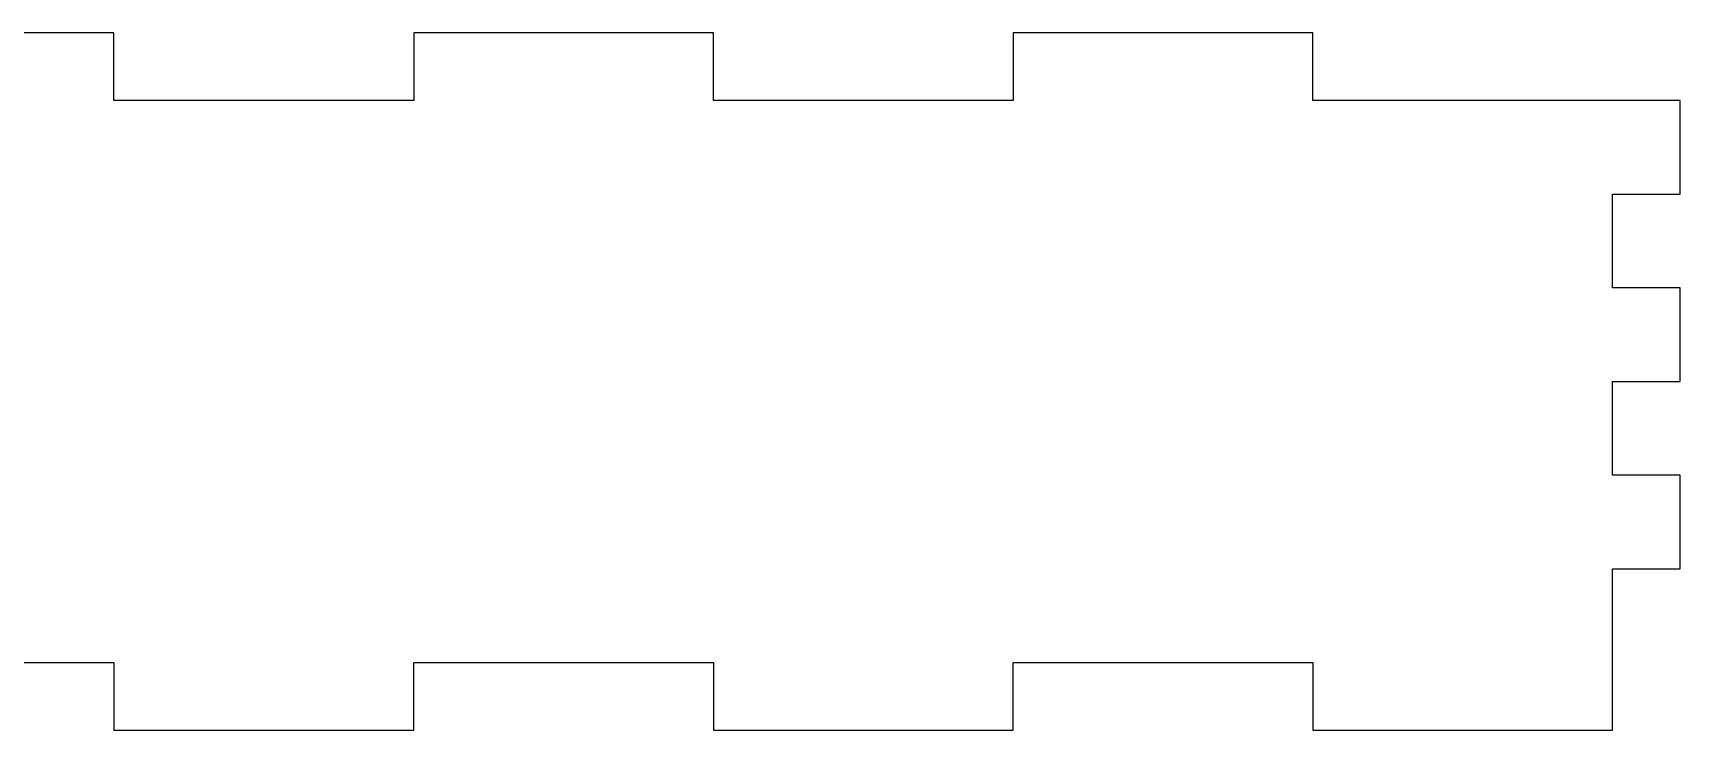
# Model space of a CAD drawing. Header units: metres. Extents: x -42 to 130, y -48 to 100.
# Drawn here: x 57.2 to 130.5, y -48 to -17 of the extents above; entities that cross this region are included whole.
import ezdxf

# ---------------------------------------------------------------- set-up
doc = ezdxf.new("R2010")
doc.units = ezdxf.units.M

msp = doc.modelspace()

# ---------------------------------------------------------------- linework, layer by layer
for p, q in [((60.8333, -17), (47.5, -17)), ((60.8333, -20), (60.8333, -17)), ((87.5, -17), (74.1667, -17)), ((74.1667, -17), (74.1667, -20)), ((87.5, -20), (87.5, -17)), ((114.167, -17), (100.833, -17)), ((100.833, -17), (100.833, -20)), ((114.167, -20), (114.167, -17)), ((74.1667, -20), (60.8333, -20)), ((100.833, -20), (87.5, -20)), ((130.5, -20), (114.167, -20)), ((130.5, -24.1667), (130.5, -20)), ((127.5, -28.3333), (127.5, -24.1667)), ((127.5, -24.1667), (130.5, -24.1667)), ((130.5, -28.3333), (127.5, -28.3333)), ((130.5, -32.5), (130.5, -28.3333)), ((127.5, -36.6667), (127.5, -32.5)), ((127.5, -32.5), (130.5, -32.5)), ((130.5, -36.6667), (127.5, -36.6667)), ((130.5, -40.8333), (130.5, -36.6667)), ((127.5, -48), (127.5, -40.8333)), ((127.5, -40.8333), (130.5, -40.8333)), ((47.5, -45), (60.8333, -45)), ((60.8333, -45), (60.8333, -48)), ((74.1667, -45), (87.5, -45)), ((74.1667, -48), (74.1667, -45)), ((87.5, -45), (87.5, -48)), ((100.833, -48), (100.833, -45)), ((100.833, -45), (114.167, -45)), ((114.167, -45), (114.167, -48)), ((60.8333, -48), (74.1667, -48)), ((87.5, -48), (100.833, -48)), ((114.167, -48), (127.5, -48))]:
    msp.add_line(p, q)

doc.saveas('drawing.dxf')
